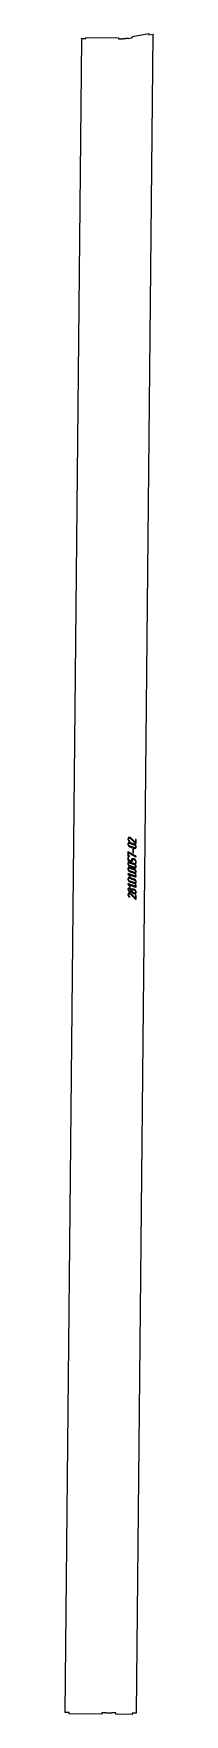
# Model space of a CAD drawing. Header units: millimetres. Extents: x 227 to 335, y 153 to 2197.
import ezdxf

# ---------------------------------------------------------------- set-up
doc = ezdxf.new("R2010")
doc.units = ezdxf.units.MM
doc.linetypes.add('K5LT_BASIC', pattern=[0])
doc.layers.add('Engraving', color=7, linetype='Continuous')

msp = doc.modelspace()

# ---------------------------------------------------------------- linework, layer by layer
at = {"color": 143, "linetype": 'K5LT_BASIC', "lineweight": 25, "true_color": 0x33acca}
for p, q in [((247.4, 2190.6), (227.1, 155.5)), ((247.4, 2190.6), (247.4, 2191.1)), ((247.4, 2191.1), (252.4, 2191.1)), ((252.4, 2192), (292.4, 2191.6)), ((252.4, 2191.1), (252.4, 2192)), ((292.4, 2191.6), (292.4, 2190.7)), ((292.4, 2190.7), (297.4, 2190.6)), ((304.5, 2191.1), (309.5, 2192)), ((309.5, 2193.5), (329.5, 2196.9)), ((309.5, 2192), (309.5, 2193.5)), ((314.2, 154.7), (334.5, 2196.2)), ((329.5, 2196.9), (329.5, 2195.4)), ((329.5, 2195.4), (334.5, 2196.2)), ((232.1, 155.5), (227.1, 155.5)), ((232.1, 154), (232.1, 155.5)), ((272.1, 153.6), (232.1, 154)), ((277.1, 155), (272.1, 155.1)), ((272.1, 155.1), (272.1, 153.6)), ((277.1, 155), (284.2, 155)), ((289.2, 154.9), (284.2, 155)), ((289.1, 153.4), (289.2, 154.9)), ((309.1, 153.2), (289.1, 153.4)), ((309.2, 154.7), (309.1, 153.2)), ((314.2, 154.7), (309.2, 154.7))]:
    msp.add_line(p, q, dxfattribs=at)
msp.add_open_spline([(304.5, 2191.1), (304.2, 2191.1), (303.6, 2191), (302.7, 2190.9), (301.8, 2190.8), (300.9, 2190.7), (300, 2190.7), (299.2, 2190.6), (298.3, 2190.6), (297.7, 2190.6), (297.4, 2190.6)], degree=3, dxfattribs=at)
at = {"layer": 'Engraving', "color": 143, "linetype": 'K5LT_BASIC', "lineweight": 25, "true_color": 0x33acca}
for points, knots in [([(313.9, 1216.5), (313.9, 1214.4), (313.9, 1212.2), (313.9, 1212.1), (313.7, 1212), (313.6, 1212), (313.5, 1212), (313.4, 1212.1), (313.3, 1212.1), (310.4, 1215.1), (307.4, 1218), (307.3, 1218.2), (307.1, 1218.3), (307, 1218.4), (306.9, 1218.5), (306.6, 1218.6), (306.4, 1218.7), (305.6, 1219), (305.1, 1218.6), (304.9, 1218.4), (304.8, 1218.1), (304.6, 1217.8), (304.6, 1217.4), (304.6, 1216.9), (304.9, 1216.4), (305.2, 1215.9), (305.8, 1215.4), (306, 1215.3), (306, 1215.2), (306.1, 1215.2), (306.1, 1215), (306.1, 1214.9), (306, 1214.8), (305.9, 1214.7), (305.7, 1214.8), (305.7, 1214.8), (305.6, 1214.8), (304.7, 1215.4), (304.3, 1216.2), (303.9, 1216.9), (303.9, 1217.6), (303.9, 1218.7), (304.6, 1219.2), (305.3, 1219.8), (306.4, 1219.5), (306.7, 1219.4), (307, 1219.1), (307.4, 1218.9), (307.8, 1218.5), (310.5, 1215.8), (313.1, 1213.2), (313.1, 1214.9), (313.1, 1216.7), (313.1, 1216.9), (313.3, 1216.9), (313.4, 1217), (313.5, 1217), (313.6, 1216.9), (313.7, 1216.8), (313.9, 1216.7), (313.9, 1216.5)], [0, 0, 0, 3.047826, 3.047826, 3.226196, 3.226196, 3.425035, 3.425035, 3.570989, 3.570989, 9.561221, 9.561221, 9.825724, 9.825724, 10.050668, 10.050668, 10.473601, 10.473601, 11.396415, 11.396415, 11.832946, 11.832946, 12.317549, 12.317549, 13.072233, 13.072233, 14.062635, 14.062635, 14.240973, 14.240973, 14.40613, 14.40613, 14.588981, 14.588981, 14.779051, 14.779051, 14.881829, 14.881829, 16.249197, 16.249197, 17.325971, 17.325971, 18.610175, 18.610175, 19.935785, 19.935785, 20.483021, 20.483021, 21.195978, 21.195978, 26.62229, 26.62229, 29.191003, 29.191003, 29.365522, 29.365522, 29.547183, 29.547183, 29.763638, 29.763638, 30, 30, 30]), ([(311.7, 1211.2), (312.6, 1210.9), (313.2, 1210.1), (313.9, 1209.3), (313.9, 1208.4), (313.9, 1208), (313.9, 1207.7), (313.9, 1206.8), (313.2, 1206.4), (312.6, 1206), (311.7, 1206.3), (308.9, 1207.2), (306, 1208.2), (305.2, 1208.5), (304.6, 1209.3), (303.9, 1210.2), (303.9, 1211), (303.9, 1211.4), (303.9, 1211.8), (303.9, 1212.6), (304.5, 1213.1), (305.2, 1213.5), (306, 1213.2), (308.9, 1212.2), (311.7, 1211.2)], [0, 0, 0, 0.846521, 0.846521, 1.674424, 1.674424, 1.989042, 1.989042, 2.637777, 2.637777, 3.338641, 3.338641, 5.996422, 5.996422, 6.83575, 6.83575, 7.667338, 7.667338, 7.981955, 7.981955, 8.645972, 8.645972, 9.342219, 9.342219, 12, 12, 12]), ([(311.7, 1210.5), (308.9, 1211.5), (306, 1212.5), (305.5, 1212.7), (305, 1212.4), (304.6, 1212.1), (304.6, 1211.5), (304.6, 1211.2), (304.6, 1210.8), (304.6, 1210.2), (305, 1209.7), (305.5, 1209.1), (306, 1208.9), (308.9, 1207.9), (311.7, 1207), (312.3, 1206.8), (312.7, 1207.1), (313.1, 1207.3), (313.1, 1207.9), (313.1, 1208.3), (313.1, 1208.6), (313.1, 1209.2), (312.7, 1209.8), (312.3, 1210.3), (311.7, 1210.5)], [0, 0, 0, 3.194824, 3.194824, 3.749556, 3.749556, 4.284872, 4.284872, 4.662943, 4.662943, 5.32312, 5.32312, 6.003067, 6.003067, 9.197891, 9.197891, 9.751896, 9.751896, 10.278148, 10.278148, 10.656218, 10.656218, 11.310094, 11.310094, 12, 12, 12]), ([(310.7, 1205.3), (310.7, 1203.2), (310.7, 1201.1), (310.7, 1200.9), (310.6, 1200.8), (310.4, 1200.8), (310.3, 1200.8), (310.2, 1200.9), (310.1, 1201), (309.9, 1201.1), (309.9, 1201.3), (309.9, 1203.4), (309.9, 1205.6), (309.9, 1205.7), (310.1, 1205.8), (310.2, 1205.8), (310.3, 1205.8), (310.4, 1205.8), (310.5, 1205.6), (310.7, 1205.5), (310.7, 1205.3)], [0, 0, 0, 3.94619, 3.94619, 4.18756, 4.18756, 4.430856, 4.430856, 4.683549, 4.683549, 5.009861, 5.009861, 8.956051, 8.956051, 9.181245, 9.181245, 9.415662, 9.415662, 9.694987, 9.694987, 10, 10, 10]), ([(304.3, 1201.8), (309, 1199.2), (313.6, 1196.6), (313.6, 1196.5), (313.8, 1196.4), (313.8, 1196.2), (313.9, 1196.1), (313.9, 1196), (313.8, 1195.9), (313.7, 1195.8), (313.5, 1195.9), (313.5, 1195.9), (313.4, 1195.9), (309, 1198.4), (304.6, 1200.9), (304.6, 1199.2), (304.6, 1197.5), (305, 1197.4), (305.3, 1197.2), (305.5, 1197.2), (305.6, 1197), (305.7, 1196.9), (305.7, 1196.8), (305.7, 1196.7), (305.6, 1196.5), (305.5, 1196.5), (305.3, 1196.5), (304.8, 1196.7), (304.3, 1196.9), (303.9, 1197), (303.9, 1197.4), (303.9, 1199.5), (303.9, 1201.6), (303.9, 1201.8), (304, 1201.9), (304.1, 1201.9), (304.2, 1201.9), (304.3, 1201.9), (304.3, 1201.8)], [0, 0, 0, 5.953157, 5.953157, 6.113276, 6.113276, 6.251888, 6.251888, 6.390451, 6.390451, 6.541705, 6.541705, 6.59934, 6.59934, 12.273025, 12.273025, 14.212009, 14.212009, 14.627581, 14.627581, 14.815537, 14.815537, 14.984487, 14.984487, 15.117563, 15.117563, 15.276328, 15.276328, 15.902294, 15.902294, 16.260943, 16.260943, 18.649985, 18.649985, 18.79436, 18.79436, 18.934022, 18.934022, 19, 19, 19]), ([(311.7, 1193.1), (312.6, 1192.8), (313.2, 1191.9), (313.9, 1191.1), (313.9, 1190.2), (313.9, 1189.3), (313.9, 1188.4), (313.9, 1188.3), (313.8, 1188.2), (313.6, 1188.1), (313.5, 1188.2), (313.4, 1188.2), (313.3, 1188.4), (313.1, 1188.5), (313.1, 1188.7), (313.1, 1189.6), (313.1, 1190.5), (313.1, 1191), (312.7, 1191.6), (312.3, 1192.1), (311.7, 1192.3), (311, 1192.6), (310.3, 1192.8), (309.7, 1193), (309.3, 1192.8), (308.9, 1192.5), (308.9, 1191.9), (308.9, 1191), (308.9, 1190.1), (308.9, 1189.8), (308.5, 1189.9), (306.4, 1190.6), (304.3, 1191.3), (303.9, 1191.5), (303.9, 1191.8), (303.9, 1193.6), (303.9, 1195.4), (303.9, 1195.5), (304, 1195.6), (304.1, 1195.6), (304.3, 1195.6), (304.4, 1195.6), (304.5, 1195.4), (304.6, 1195.3), (304.6, 1195.1), (304.6, 1193.5), (304.6, 1191.9), (306.4, 1191.3), (308.2, 1190.7), (308.2, 1191.4), (308.2, 1192.1), (308.2, 1193), (308.8, 1193.4), (309.4, 1193.8), (310.3, 1193.5), (311, 1193.3), (311.7, 1193.1)], [0, 0, 0, 1.351228, 1.351228, 2.662779, 2.662779, 3.922788, 3.922788, 4.107001, 4.107001, 4.292735, 4.292735, 4.485615, 4.485615, 4.734631, 4.734631, 5.994173, 5.994173, 6.866386, 6.866386, 7.769938, 7.769938, 8.830137, 8.830137, 9.565925, 9.565925, 10.270982, 10.270982, 11.530524, 11.530524, 11.910709, 11.910709, 15.09852, 15.09852, 15.55144, 15.55144, 18.061409, 18.061409, 18.233297, 18.233297, 18.412253, 18.412253, 18.625478, 18.625478, 18.858232, 18.858232, 21.116357, 21.116357, 23.772239, 23.772239, 24.780872, 24.780872, 25.83696, 25.83696, 26.939275, 26.939275, 28, 28, 28]), ([(311.7, 1187.4), (312.6, 1187.1), (313.2, 1186.3), (313.9, 1185.5), (313.9, 1184.6), (313.9, 1184.2), (313.9, 1183.9), (313.9, 1183), (313.2, 1182.6), (312.6, 1182.1), (311.7, 1182.4), (308.9, 1183.4), (306, 1184.4), (305.2, 1184.7), (304.6, 1185.5), (303.9, 1186.3), (303.9, 1187.2), (303.9, 1187.6), (303.9, 1187.9), (303.9, 1188.8), (304.5, 1189.2), (305.2, 1189.7), (306, 1189.4), (308.9, 1188.4), (311.7, 1187.4)], [0, 0, 0, 0.846521, 0.846521, 1.674424, 1.674424, 1.989042, 1.989042, 2.637777, 2.637777, 3.338641, 3.338641, 5.996422, 5.996422, 6.83575, 6.83575, 7.667338, 7.667338, 7.981955, 7.981955, 8.645972, 8.645972, 9.342219, 9.342219, 12, 12, 12]), ([(311.7, 1186.7), (308.9, 1187.7), (306, 1188.6), (305.5, 1188.8), (305, 1188.6), (304.6, 1188.3), (304.6, 1187.7), (304.6, 1187.3), (304.6, 1187), (304.6, 1186.4), (305, 1185.8), (305.5, 1185.3), (306, 1185.1), (308.9, 1184.1), (311.7, 1183.2), (312.3, 1183), (312.7, 1183.2), (313.1, 1183.5), (313.1, 1184.1), (313.1, 1184.5), (313.1, 1184.8), (313.1, 1185.4), (312.7, 1185.9), (312.3, 1186.5), (311.7, 1186.7)], [0, 0, 0, 3.194824, 3.194824, 3.749556, 3.749556, 4.284872, 4.284872, 4.662943, 4.662943, 5.32312, 5.32312, 6.003067, 6.003067, 9.197891, 9.197891, 9.751896, 9.751896, 10.278148, 10.278148, 10.656218, 10.656218, 11.310094, 11.310094, 12, 12, 12]), ([(311.7, 1181.1), (312.6, 1180.8), (313.2, 1179.9), (313.9, 1179.1), (313.9, 1178.2), (313.9, 1177.9), (313.9, 1177.5), (313.9, 1176.7), (313.2, 1176.2), (312.6, 1175.8), (311.7, 1176.1), (308.9, 1177.1), (306, 1178), (305.2, 1178.3), (304.6, 1179.2), (303.9, 1180), (303.9, 1180.9), (303.9, 1181.2), (303.9, 1181.6), (303.9, 1182.5), (304.5, 1182.9), (305.2, 1183.3), (306, 1183), (308.9, 1182), (311.7, 1181.1)], [0, 0, 0, 0.846521, 0.846521, 1.674424, 1.674424, 1.989042, 1.989042, 2.637777, 2.637777, 3.338641, 3.338641, 5.996422, 5.996422, 6.83575, 6.83575, 7.667338, 7.667338, 7.981955, 7.981955, 8.645972, 8.645972, 9.342219, 9.342219, 12, 12, 12]), ([(313.5, 1172.3), (313.7, 1172.2), (313.8, 1172.1), (313.9, 1171.9), (313.9, 1171.8), (313.9, 1171.7), (313.8, 1171.6), (313.7, 1171.5), (313.5, 1171.5), (309.3, 1173), (305.1, 1174.4), (305.9, 1173.4), (306.6, 1172.3), (306.8, 1172.2), (306.8, 1172.1), (306.8, 1171.9), (306.6, 1171.9), (306.5, 1171.8), (306.4, 1171.8), (306.3, 1171.9), (306.2, 1172), (305.1, 1173.4), (304, 1174.9), (303.9, 1175), (303.9, 1175.1), (303.9, 1175.3), (304, 1175.4), (304.1, 1175.4), (304.3, 1175.4), (308.9, 1173.8), (313.5, 1172.3)], [0, 0, 0, 0.181151, 0.181151, 0.343934, 0.343934, 0.472146, 0.472146, 0.625059, 0.625059, 5.39951, 5.39951, 6.773407, 6.773407, 6.936544, 6.936544, 7.074093, 7.074093, 7.217588, 7.217588, 7.383484, 7.383484, 9.302301, 9.302301, 9.462957, 9.462957, 9.596849, 9.596849, 9.739807, 9.739807, 15, 15, 15]), ([(311.7, 1168.6), (312.6, 1168.3), (313.2, 1167.5), (313.9, 1166.7), (313.9, 1165.8), (313.9, 1165.4), (313.9, 1165.1), (313.9, 1164.3), (313.2, 1163.8), (312.6, 1163.4), (311.7, 1163.7), (308.9, 1164.6), (306, 1165.6), (305.2, 1165.9), (304.6, 1166.7), (303.9, 1167.6), (303.9, 1168.4), (303.9, 1168.8), (303.9, 1169.2), (303.9, 1170), (304.5, 1170.5), (305.2, 1170.9), (306, 1170.6), (308.9, 1169.6), (311.7, 1168.6)], [0, 0, 0, 0.846521, 0.846521, 1.674424, 1.674424, 1.989042, 1.989042, 2.637777, 2.637777, 3.338641, 3.338641, 5.996422, 5.996422, 6.83575, 6.83575, 7.667338, 7.667338, 7.981955, 7.981955, 8.645972, 8.645972, 9.342219, 9.342219, 12, 12, 12]), ([(311.7, 1180.4), (308.9, 1181.3), (306, 1182.3), (305.5, 1182.5), (305, 1182.2), (304.6, 1181.9), (304.6, 1181.4), (304.6, 1181), (304.6, 1180.6), (304.6, 1180.1), (305, 1179.5), (305.5, 1178.9), (306, 1178.7), (308.9, 1177.8), (311.7, 1176.8), (312.3, 1176.6), (312.7, 1176.9), (313.1, 1177.2), (313.1, 1177.7), (313.1, 1178.1), (313.1, 1178.5), (313.1, 1179), (312.7, 1179.6), (312.3, 1180.2), (311.7, 1180.4)], [0, 0, 0, 3.194824, 3.194824, 3.749556, 3.749556, 4.284872, 4.284872, 4.662943, 4.662943, 5.32312, 5.32312, 6.003067, 6.003067, 9.197891, 9.197891, 9.751896, 9.751896, 10.278148, 10.278148, 10.656218, 10.656218, 11.310094, 11.310094, 12, 12, 12]), ([(311.7, 1167.9), (308.9, 1168.9), (306, 1169.9), (305.5, 1170.1), (305, 1169.8), (304.6, 1169.5), (304.6, 1168.9), (304.6, 1168.6), (304.6, 1168.2), (304.6, 1167.6), (305, 1167.1), (305.5, 1166.5), (306, 1166.3), (308.9, 1165.3), (311.7, 1164.4), (312.3, 1164.2), (312.7, 1164.5), (313.1, 1164.7), (313.1, 1165.3), (313.1, 1165.7), (313.1, 1166), (313.1, 1166.6), (312.7, 1167.2), (312.3, 1167.7), (311.7, 1167.9)], [0, 0, 0, 3.194824, 3.194824, 3.749556, 3.749556, 4.284872, 4.284872, 4.662943, 4.662943, 5.32312, 5.32312, 6.003067, 6.003067, 9.197891, 9.197891, 9.751896, 9.751896, 10.278148, 10.278148, 10.656218, 10.656218, 11.310094, 11.310094, 12, 12, 12]), ([(312.8, 1174.1), (312.8, 1174.3), (313, 1174.4), (313.1, 1174.5), (313.3, 1174.4), (313.5, 1174.3), (313.7, 1174.2), (313.9, 1174), (313.9, 1173.7), (313.9, 1173.4), (313.7, 1173.4), (313.5, 1173.3), (313.3, 1173.3), (313.2, 1173.4), (313, 1173.6), (312.8, 1173.8), (312.8, 1174.1)], [0, 0, 0, 0.855828, 0.855828, 1.74556, 1.74556, 2.805969, 2.805969, 3.96496, 3.96496, 4.876932, 4.876932, 5.801755, 5.801755, 6.76801, 6.76801, 8, 8, 8]), ([(313.5, 1159.8), (313.7, 1159.8), (313.8, 1159.6), (313.9, 1159.5), (313.9, 1159.3), (313.9, 1159.3), (313.8, 1159.1), (313.7, 1159), (313.5, 1159.1), (309.3, 1160.5), (305.1, 1162), (305.9, 1160.9), (306.6, 1159.9), (306.8, 1159.8), (306.8, 1159.6), (306.8, 1159.5), (306.6, 1159.4), (306.5, 1159.3), (306.4, 1159.4), (306.3, 1159.4), (306.2, 1159.6), (305.1, 1161), (304, 1162.4), (303.9, 1162.6), (303.9, 1162.7), (303.9, 1162.9), (304, 1162.9), (304.1, 1163), (304.3, 1163), (308.9, 1161.4), (313.5, 1159.8)], [0, 0, 0, 0.181151, 0.181151, 0.343934, 0.343934, 0.472146, 0.472146, 0.625059, 0.625059, 5.39951, 5.39951, 6.773407, 6.773407, 6.936544, 6.936544, 7.074093, 7.074093, 7.217588, 7.217588, 7.383484, 7.383484, 9.302301, 9.302301, 9.462957, 9.462957, 9.596849, 9.596849, 9.739807, 9.739807, 15, 15, 15]), ([(311.7, 1156.2), (312.6, 1155.9), (313.2, 1155.1), (313.9, 1154.2), (313.9, 1153.3), (313.9, 1153), (313.9, 1152.6), (313.9, 1151.8), (313.2, 1151.4), (312.6, 1150.9), (311.7, 1151.2), (311, 1151.5), (310.3, 1151.7), (309.8, 1151.9), (309.3, 1152.4), (308.8, 1152.8), (308.4, 1153.5), (308.1, 1153.2), (307.7, 1153.2), (307.3, 1153.1), (306.8, 1153.3), (306.4, 1153.4), (306, 1153.5), (305.2, 1153.8), (304.5, 1154.6), (304.2, 1155.1), (304.1, 1155.5), (304, 1155.7), (303.9, 1155.9), (303.9, 1156), (303.9, 1156.1), (303.9, 1156.3), (303.9, 1156.4), (303.9, 1157.2), (304.5, 1157.7), (304.8, 1157.9), (305.2, 1157.9), (305.4, 1157.9), (305.6, 1157.9), (305.7, 1157.9), (305.8, 1157.9), (305.9, 1157.8), (306, 1157.8), (306.4, 1157.7), (306.8, 1157.5), (307.3, 1157.4), (307.7, 1157), (308.1, 1156.7), (308.4, 1156.2), (308.7, 1156.6), (309.2, 1156.7), (309.7, 1156.9), (310.3, 1156.7), (311, 1156.4), (311.7, 1156.2)], [0, 0, 0, 1.873598, 1.873598, 3.69261, 3.69261, 4.386884, 4.386884, 5.818535, 5.818535, 7.364988, 7.364988, 8.831065, 8.831065, 10.043454, 10.043454, 11.431214, 11.431214, 12.22177, 12.22177, 13.14885, 13.14885, 13.899491, 13.899491, 15.762312, 15.762312, 16.708293, 16.708293, 17.125443, 17.125443, 17.362221, 17.362221, 17.577677, 17.577677, 19.055802, 19.055802, 19.771228, 19.771228, 20.139764, 20.139764, 20.365597, 20.365597, 20.592941, 20.592941, 21.340886, 21.340886, 22.373032, 22.373032, 23.469845, 23.469845, 24.415003, 24.415003, 25.533412, 25.533412, 27, 27, 27]), ([(313.9, 1148.8), (313.9, 1146.6), (313.9, 1144.5), (313.9, 1144.4), (313.7, 1144.3), (313.6, 1144.2), (313.5, 1144.3), (313.4, 1144.3), (313.3, 1144.4), (310.4, 1147.4), (307.4, 1150.3), (307.3, 1150.4), (307.1, 1150.5), (307, 1150.6), (306.9, 1150.7), (306.6, 1150.9), (306.4, 1151), (305.6, 1151.2), (305.1, 1150.8), (304.9, 1150.7), (304.8, 1150.4), (304.6, 1150.1), (304.6, 1149.7), (304.6, 1149.2), (304.9, 1148.7), (305.2, 1148.2), (305.8, 1147.7), (306, 1147.6), (306, 1147.5), (306.1, 1147.4), (306.1, 1147.3), (306.1, 1147.1), (306, 1147.1), (305.9, 1147), (305.7, 1147), (305.7, 1147.1), (305.6, 1147.1), (304.7, 1147.7), (304.3, 1148.5), (303.9, 1149.2), (303.9, 1149.9), (303.9, 1150.9), (304.6, 1151.5), (305.3, 1152.1), (306.4, 1151.7), (306.7, 1151.6), (307, 1151.4), (307.4, 1151.2), (307.8, 1150.8), (310.5, 1148.1), (313.1, 1145.4), (313.1, 1147.2), (313.1, 1149), (313.1, 1149.1), (313.3, 1149.2), (313.4, 1149.3), (313.5, 1149.2), (313.6, 1149.2), (313.7, 1149.1), (313.9, 1148.9), (313.9, 1148.8)], [0, 0, 0, 3.047826, 3.047826, 3.226196, 3.226196, 3.425035, 3.425035, 3.570989, 3.570989, 9.561221, 9.561221, 9.825724, 9.825724, 10.050668, 10.050668, 10.473601, 10.473601, 11.396415, 11.396415, 11.832946, 11.832946, 12.317549, 12.317549, 13.072233, 13.072233, 14.062635, 14.062635, 14.240973, 14.240973, 14.40613, 14.40613, 14.588981, 14.588981, 14.779051, 14.779051, 14.881829, 14.881829, 16.249197, 16.249197, 17.325971, 17.325971, 18.610175, 18.610175, 19.935785, 19.935785, 20.483021, 20.483021, 21.195978, 21.195978, 26.62229, 26.62229, 29.191003, 29.191003, 29.365522, 29.365522, 29.547183, 29.547183, 29.763638, 29.763638, 30, 30, 30]), ([(306.8, 1156.8), (306.4, 1156.9), (306, 1157.1), (305.4, 1157.3), (305, 1157), (304.6, 1156.7), (304.6, 1156.1), (304.6, 1155.5), (305, 1155), (305.4, 1154.4), (306, 1154.2), (306.4, 1154.1), (306.8, 1154), (307.4, 1153.8), (307.8, 1154.1), (308.2, 1154.3), (308.2, 1154.9), (308.2, 1155.5), (307.8, 1156.1), (307.4, 1156.6), (306.8, 1156.8)], [0, 0, 0, 0.718951, 0.718951, 1.697337, 1.697337, 2.634709, 2.634709, 3.797866, 3.797866, 5.000561, 5.000561, 5.719512, 5.719512, 6.697901, 6.697901, 7.635273, 7.635273, 8.789173, 8.789173, 10, 10, 10]), ([(311.7, 1155.5), (311, 1155.7), (310.3, 1156), (309.7, 1156.2), (309.3, 1155.9), (308.9, 1155.6), (308.9, 1155), (308.9, 1154.7), (308.9, 1154.3), (308.9, 1153.7), (309.3, 1153.2), (309.7, 1152.6), (310.3, 1152.4), (311, 1152.2), (311.7, 1151.9), (312.3, 1151.7), (312.7, 1152), (313.1, 1152.3), (313.1, 1152.9), (313.1, 1153.2), (313.1, 1153.6), (313.1, 1154.2), (312.7, 1154.7), (312.3, 1155.3), (311.7, 1155.5)], [0, 0, 0, 1.329406, 1.329406, 2.254108, 2.254108, 3.148824, 3.148824, 3.778355, 3.778355, 4.877538, 4.877538, 6.009386, 6.009386, 7.338792, 7.338792, 8.260968, 8.260968, 9.137189, 9.137189, 9.766721, 9.766721, 10.866842, 10.866842, 12, 12, 12]), ([(312.8, 1161.6), (312.8, 1161.8), (313, 1161.9), (313.1, 1162), (313.3, 1162), (313.5, 1161.9), (313.7, 1161.7), (313.9, 1161.5), (313.9, 1161.3), (313.9, 1161), (313.7, 1160.9), (313.5, 1160.8), (313.3, 1160.9), (313.2, 1161), (313, 1161.2), (312.8, 1161.4), (312.8, 1161.6)], [0, 0, 0, 0.855828, 0.855828, 1.74556, 1.74556, 2.805969, 2.805969, 3.96496, 3.96496, 4.876932, 4.876932, 5.801755, 5.801755, 6.76801, 6.76801, 8, 8, 8])]:
    msp.add_open_spline(points, degree=2, knots=knots, dxfattribs=at)

doc.saveas('drawing.dxf')
